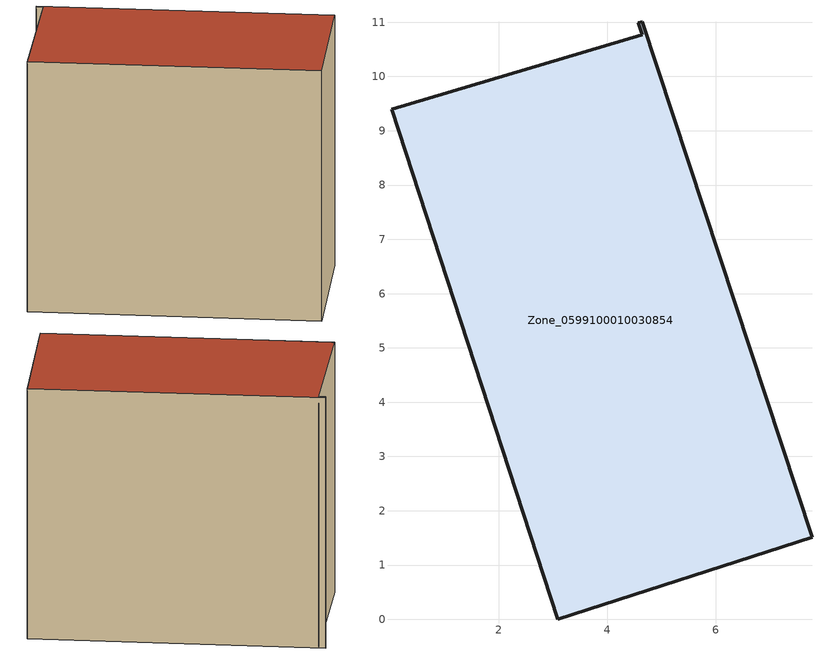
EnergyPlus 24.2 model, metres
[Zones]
Zone_0599100010030854
 floor ground (C_G): 4.64,10.77 4.58,10.99 4.65,11.01 7.77,1.51 3.09,0 0.03,9.39 z3.81
 wall outside (C_F): 3.09,0 7.77,1.51 4.65,11.01 4.58,10.99 4.64,10.77 0.03,9.39 3.09,0 z3.81:12.85
 roof outside (C_R): 4.64,10.77 0.03,9.39 3.09,0 7.77,1.51 4.65,11.01 4.58,10.99 z12.85
[BUILDING]
Pand.0599100010030854: North Axis=0; Terrain=City; Loads Convergence Tolerance Value=0.04; Temperature Convergence Tolerance Value=0.4; Solar Distribution=FullExterior; Maximum Number of Warmup Days=25; Minimum Number of Warmup Days=1
[Site:Location]
Rotterdam.The.Hague.AP_ZH_NLD Design_Conditions: Latitude=51.96; Longitude=4.45; Time Zone=1; Elevation=-4.5
[SITE:GROUNDTEMPERATURE:BUILDINGSURFACE]
18, 18, 18, 18, 18, 18, 18, 18, 18, 18, 18, 18
[MATERIAL] Thermal Absorptance=0.9; Solar Absorptance=0.7; Visible Absorptance=0.7
Name | Roughness | Thickness | Conductivity | Density | Specific Heat
G.TI.2006-2014 | MediumSmooth | 0.15 | 0.06 | 540 | 1210
F.TI.2006-2014 | Rough | 0.3 | 0.12 | 1920 | 840
R.TI.2006-2014 | MediumRough | 0.2 | 0.08 | 1500 | 1000
[CONSTRUCTION]
C_G: G.TI.2006-2014
C_F: F.TI.2006-2014
C_R: R.TI.2006-2014
[ZONE]
Zone_0599100010030854: Type=1; Multiplier=1; Ceiling Height=Autocalculate; Volume=Autocalculate; Floor Area=autocalculate; Part of Total Floor Area=Yes
[ZONEINFILTRATION:DESIGNFLOWRATE]
Infil_Zone_0599100010030854: Zone or ZoneList or Space or SpaceList=Zone_0599100010030854; Schedule=AlwaysOn; Design Flow Rate Calculation Method=Flow/Area; Flow Rate per Floor Area=0.0015; Constant Term Coefficient=1; Temperature Term Coefficient=0; Velocity Term Coefficient=0; Velocity Squared Term Coefficient=0
[HVACTEMPLATE:ZONE:IDEALLOADSAIRSYSTEM]
Zone_0599100010030854: Maximum Heating Supply Air Temperature=50; Minimum Cooling Supply Air Temperature=13; Maximum Heating Supply Air Humidity Ratio=0.0156; Minimum Cooling Supply Air Humidity Ratio=0.0077; Heating Limit=NoLimit; Cooling Limit=NoLimit; Dehumidification Control Type=ConstantSensibleHeatRatio; Cooling Sensible Heat Ratio=0.7; Dehumidification Setpoint=60; Humidification Control Type=None; Humidification Setpoint=30; Outdoor Air Method=None; Outdoor Air Flow Rate per Person=0.00944; Outdoor Air Flow Rate per Zone Floor Area=0; Outdoor Air Flow Rate per Zone=0; Demand Controlled Ventilation Type=None; Outdoor Air Economizer Type=NoEconomizer; Heat Recovery Type=None; Sensible Heat Recovery Effectiveness=0.7; Latent Heat Recovery Effectiveness=0.65
[ZONECONTROL:THERMOSTAT]
ThermostatControl_Zone_0599100010030854: Zone or ZoneList=Zone_0599100010030854; Control Type Schedule=DualSetpointControlType; Control 1=Thermostat_Zone_0599100010030854; Temperature Difference Between Cutout And Setpoint=0
[THERMOSTATSETPOINT:DUALSETPOINT]
Thermostat_Zone_0599100010030854: Heating Setpoint Temperature Schedule=HeatingSetpoint_Zone_0599100010030854; Cooling Setpoint Temperature Schedule=CoolingSetpoint_Zone_0599100010030854
[SCHEDULE:COMPACT]
HeatingSetpoint_Zone_0599100010030854: Through: 12/31, For: AllDays, Until: 24:00, 21
CoolingSetpoint_Zone_0599100010030854: Through: 12/31, For: AllDays, Until: 24:00, 24
DualSetpointControlType: Through: 12/31, For: AllDays, Until: 24:00, 4
AlwaysOn: Through: 12/31, For: AllDays, Until: 24:00, 1
